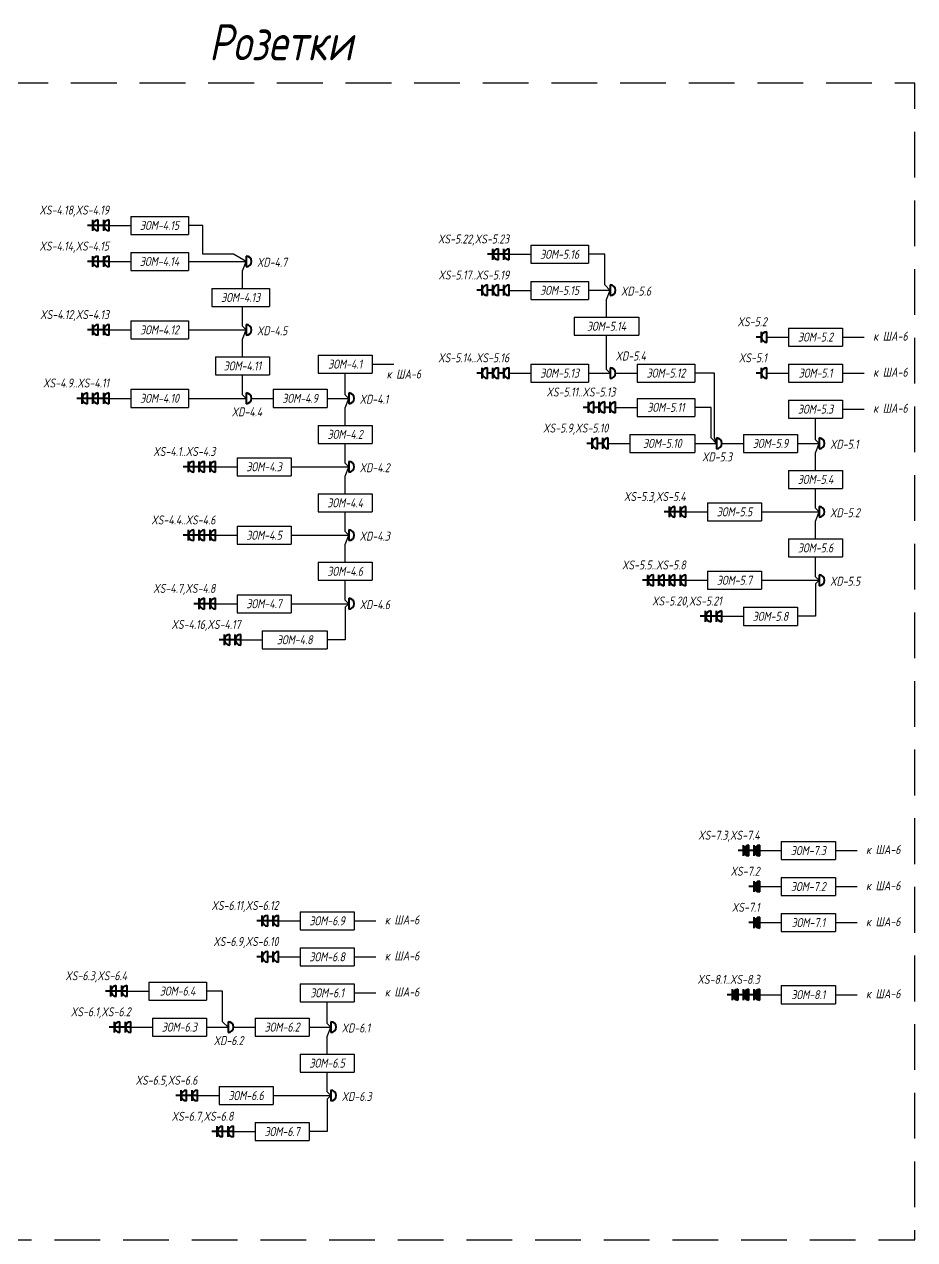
# Model space of a CAD drawing. Header units: millimetres. Extents: x -1048 to 2740, y -712 to 253.
# Drawn here: x 33.5 to 280.5, y -84.5 to 252.8 of the extents above; entities that cross this region are included whole.
import ezdxf
from ezdxf.enums import TextEntityAlignment as Align

# ---------------------------------------------------------------- set-up
doc = ezdxf.new("R2010")
doc.units = ezdxf.units.MM
doc.linetypes.add('DASHED', pattern=[19.05, 12.7, -6.35])
doc.layers.add('noprint', color=2, linetype='Continuous', plot=False)
doc.styles.get("Standard").update_dxf_attribs({"font": 'arial.ttf'})
doc.styles.add('ГОСТ-ISOCPEUR', font='isocpeui.ttf', dxfattribs={"width": 0.8})
doc.linetypes.add('220V_LINE', pattern='A,0.2,-0.05,["~220V",Standard,S=0.1,R=0,X=0,Y=-0.05],-0.4,0.1', length=0.75)

# ---------------------------------------------------------------- blocks, each defined once
blk = doc.blocks.new('коробка коммутационная')
at = {"color": 0, "lineweight": -2}
blk.add_line((0, 3), (0, 0), dxfattribs=at)
blk.add_arc((0, 1.5), 1.5, 270, 90, dxfattribs=at)
blk = doc.blocks.new('*T47')
at = {"color": 0, "lineweight": -2}
for p, q in [((0, 0), (15, 0)), ((0, 0), (0, -5)), ((15, 0), (15, -5)), ((0, -5), (15, -5))]:
    blk.add_line(p, q, dxfattribs=at)
at = {"color": 0, "insert": (7.5, -2.5), "char_height": 2.5, "width": 14, "attachment_point": 5, "style": 'ГОСТ-ISOCPEUR'}
blk.add_mtext('{ЭОМ-4.1}', dxfattribs=at)
blk = doc.blocks.new('*T48')
at = {"color": 0, "lineweight": -2}
for p, q in [((0, 0), (15, 0)), ((0, 0), (0, -5)), ((15, 0), (15, -5)), ((0, -5), (15, -5))]:
    blk.add_line(p, q, dxfattribs=at)
at = {"color": 0, "insert": (7.5, -2.5), "char_height": 2.5, "width": 14, "attachment_point": 5, "style": 'ГОСТ-ISOCPEUR'}
blk.add_mtext('{ЭОМ-4.2}', dxfattribs=at)
blk = doc.blocks.new('розетка скрытая трехполюсная')
at = {"color": 0, "lineweight": -2}
for p, q in [((-1.5, 1.5), (1.5, 1.5)), ((-1.5, 0), (1.5, 0)), ((0, 0), (0, 3))]:
    blk.add_line(p, q, dxfattribs=at)
blk.add_arc((0, 0), 1.5, 0, 180, dxfattribs=at)
blk = doc.blocks.new('*T49')
at = {"color": 0, "lineweight": -2}
for p, q in [((0, 0), (15, 0)), ((0, 0), (0, -5)), ((15, 0), (15, -5)), ((0, -5), (15, -5))]:
    blk.add_line(p, q, dxfattribs=at)
at = {"color": 0, "insert": (7.5, -2.5), "char_height": 2.5, "width": 14, "attachment_point": 5, "style": 'ГОСТ-ISOCPEUR'}
blk.add_mtext('{ЭОМ-4.3}', dxfattribs=at)
blk = doc.blocks.new('*T50')
at = {"color": 0, "lineweight": -2}
for p, q in [((0, 0), (15, 0)), ((0, 0), (0, -5)), ((15, 0), (15, -5)), ((0, -5), (15, -5))]:
    blk.add_line(p, q, dxfattribs=at)
at = {"color": 0, "insert": (7.5, -2.5), "char_height": 2.5, "width": 14, "attachment_point": 5, "style": 'ГОСТ-ISOCPEUR'}
blk.add_mtext('{ЭОМ-4.9}', dxfattribs=at)
blk = doc.blocks.new('*T51')
at = {"color": 0, "lineweight": -2}
for p, q in [((0, 0), (15, 0)), ((0, 0), (0, -5)), ((15, 0), (15, -5)), ((0, -5), (15, -5))]:
    blk.add_line(p, q, dxfattribs=at)
at = {"color": 0, "insert": (7.5, -2.5), "char_height": 2.5, "width": 14, "attachment_point": 5, "style": 'ГОСТ-ISOCPEUR'}
blk.add_mtext('{ЭОМ-4.4}', dxfattribs=at)
blk = doc.blocks.new('*T52')
at = {"color": 0, "lineweight": -2}
for p, q in [((0, 0), (15, 0)), ((0, 0), (0, -5)), ((15, 0), (15, -5)), ((0, -5), (15, -5))]:
    blk.add_line(p, q, dxfattribs=at)
at = {"color": 0, "insert": (7.5, -2.5), "char_height": 2.5, "width": 14, "attachment_point": 5, "style": 'ГОСТ-ISOCPEUR'}
blk.add_mtext('{ЭОМ-4.5}', dxfattribs=at)
blk = doc.blocks.new('*T53')
at = {"color": 0, "lineweight": -2}
for p, q in [((0, 0), (18, 0)), ((0, 0), (0, -5)), ((18, 0), (18, -5)), ((0, -5), (18, -5))]:
    blk.add_line(p, q, dxfattribs=at)
at = {"color": 0, "insert": (9, -2.5), "char_height": 2.5, "width": 17, "attachment_point": 5, "style": 'ГОСТ-ISOCPEUR'}
blk.add_mtext('{ЭОМ-4.8}', dxfattribs=at)
blk = doc.blocks.new('*T56')
at = {"color": 0, "lineweight": -2}
for p, q in [((0, 0), (15, 0)), ((0, 0), (0, -5)), ((15, 0), (15, -5)), ((0, -5), (15, -5))]:
    blk.add_line(p, q, dxfattribs=at)
at = {"color": 0, "insert": (7.5, -2.5), "char_height": 2.5, "width": 14, "attachment_point": 5, "style": 'ГОСТ-ISOCPEUR'}
blk.add_mtext('{ЭОМ-4.11}', dxfattribs=at)
blk = doc.blocks.new('*T57')
at = {"color": 0, "lineweight": -2}
for p, q in [((0, 0), (16, 0)), ((0, 0), (0, -5)), ((16, 0), (16, -5)), ((0, -5), (16, -5))]:
    blk.add_line(p, q, dxfattribs=at)
at = {"color": 0, "insert": (8, -2.5), "char_height": 2.5, "width": 15, "attachment_point": 5, "style": 'ГОСТ-ISOCPEUR'}
blk.add_mtext('{ЭОМ-4.12}', dxfattribs=at)
blk = doc.blocks.new('*T59')
at = {"color": 0, "lineweight": -2}
for p, q in [((0, 0), (16, 0)), ((0, 0), (0, -5)), ((16, 0), (16, -5)), ((0, -5), (16, -5))]:
    blk.add_line(p, q, dxfattribs=at)
at = {"color": 0, "insert": (8, -2.5), "char_height": 2.5, "width": 15, "attachment_point": 5, "style": 'ГОСТ-ISOCPEUR'}
blk.add_mtext('{ЭОМ-4.15}', dxfattribs=at)
blk = doc.blocks.new('*T60')
at = {"color": 0, "lineweight": -2}
for p, q in [((0, 0), (15, 0)), ((0, 0), (0, -5)), ((15, 0), (15, -5)), ((0, -5), (15, -5))]:
    blk.add_line(p, q, dxfattribs=at)
at = {"color": 0, "insert": (7.5, -2.5), "char_height": 2.5, "width": 14, "attachment_point": 5, "style": 'ГОСТ-ISOCPEUR'}
blk.add_mtext('{ЭОМ-5.1}', dxfattribs=at)
blk = doc.blocks.new('*T61')
at = {"color": 0, "lineweight": -2}
for p, q in [((0, 0), (15, 0)), ((0, 0), (0, -5)), ((15, 0), (15, -5)), ((0, -5), (15, -5))]:
    blk.add_line(p, q, dxfattribs=at)
at = {"color": 0, "insert": (7.5, -2.5), "char_height": 2.5, "width": 14, "attachment_point": 5, "style": 'ГОСТ-ISOCPEUR'}
blk.add_mtext('{ЭОМ-5.2}', dxfattribs=at)
blk = doc.blocks.new('*T62')
at = {"color": 0, "lineweight": -2}
for p, q in [((0, 0), (15, 0)), ((0, 0), (0, -5)), ((15, 0), (15, -5)), ((0, -5), (15, -5))]:
    blk.add_line(p, q, dxfattribs=at)
at = {"color": 0, "insert": (7.5, -2.5), "char_height": 2.5, "width": 14, "attachment_point": 5, "style": 'ГОСТ-ISOCPEUR'}
blk.add_mtext('{ЭОМ-5.3}', dxfattribs=at)
blk = doc.blocks.new('*T63')
at = {"color": 0, "lineweight": -2}
for p, q in [((0, 0), (15, 0)), ((0, 0), (0, -5)), ((15, 0), (15, -5)), ((0, -5), (15, -5))]:
    blk.add_line(p, q, dxfattribs=at)
at = {"color": 0, "insert": (7.5, -2.5), "char_height": 2.5, "width": 14, "attachment_point": 5, "style": 'ГОСТ-ISOCPEUR'}
blk.add_mtext('{ЭОМ-5.4}', dxfattribs=at)
blk = doc.blocks.new('*T64')
at = {"color": 0, "lineweight": -2}
for p, q in [((0, 0), (15, 0)), ((0, 0), (0, -5)), ((15, 0), (15, -5)), ((0, -5), (15, -5))]:
    blk.add_line(p, q, dxfattribs=at)
at = {"color": 0, "insert": (7.5, -2.5), "char_height": 2.5, "width": 14, "attachment_point": 5, "style": 'ГОСТ-ISOCPEUR'}
blk.add_mtext('{ЭОМ-5.5}', dxfattribs=at)
blk = doc.blocks.new('*T65')
at = {"color": 0, "lineweight": -2}
for p, q in [((0, 0), (15, 0)), ((0, 0), (0, -5)), ((15, 0), (15, -5)), ((0, -5), (15, -5))]:
    blk.add_line(p, q, dxfattribs=at)
at = {"color": 0, "insert": (7.5, -2.5), "char_height": 2.5, "width": 14, "attachment_point": 5, "style": 'ГОСТ-ISOCPEUR'}
blk.add_mtext('{ЭОМ-5.8}', dxfattribs=at)
blk = doc.blocks.new('*T66')
at = {"color": 0, "lineweight": -2}
for p, q in [((0, 0), (15, 0)), ((0, 0), (0, -5)), ((15, 0), (15, -5)), ((0, -5), (15, -5))]:
    blk.add_line(p, q, dxfattribs=at)
at = {"color": 0, "insert": (7.5, -2.5), "char_height": 2.5, "width": 14, "attachment_point": 5, "style": 'ГОСТ-ISOCPEUR'}
blk.add_mtext('{ЭОМ-5.9}', dxfattribs=at)
blk = doc.blocks.new('*T67')
at = {"color": 0, "lineweight": -2}
for p, q in [((0, 0), (18, 0)), ((0, 0), (0, -5)), ((18, 0), (18, -5)), ((0, -5), (18, -5))]:
    blk.add_line(p, q, dxfattribs=at)
at = {"color": 0, "insert": (9, -2.5), "char_height": 2.5, "width": 17, "attachment_point": 5, "style": 'ГОСТ-ISOCPEUR'}
blk.add_mtext('{ЭОМ-5.10}', dxfattribs=at)
blk = doc.blocks.new('*T68')
at = {"color": 0, "lineweight": -2}
for p, q in [((0, 0), (16, 0)), ((0, 0), (0, -5)), ((16, 0), (16, -5)), ((0, -5), (16, -5))]:
    blk.add_line(p, q, dxfattribs=at)
at = {"color": 0, "insert": (8, -2.5), "char_height": 2.5, "width": 15, "attachment_point": 5, "style": 'ГОСТ-ISOCPEUR'}
blk.add_mtext('{ЭОМ-5.11}', dxfattribs=at)
blk = doc.blocks.new('*T70')
at = {"color": 0, "lineweight": -2}
for p, q in [((0, 0), (16, 0)), ((0, 0), (0, -5)), ((16, 0), (16, -5)), ((0, -5), (16, -5))]:
    blk.add_line(p, q, dxfattribs=at)
at = {"color": 0, "insert": (8, -2.5), "char_height": 2.5, "width": 15, "attachment_point": 5, "style": 'ГОСТ-ISOCPEUR'}
blk.add_mtext('{ЭОМ-5.13}', dxfattribs=at)
blk = doc.blocks.new('*T71')
at = {"color": 0, "lineweight": -2}
for p, q in [((0, 0), (16, 0)), ((0, 0), (0, -5)), ((16, 0), (16, -5)), ((0, -5), (16, -5))]:
    blk.add_line(p, q, dxfattribs=at)
at = {"color": 0, "insert": (8, -2.5), "char_height": 2.5, "width": 15, "attachment_point": 5, "style": 'ГОСТ-ISOCPEUR'}
blk.add_mtext('{ЭОМ-5.16}', dxfattribs=at)
blk = doc.blocks.new('*T72')
at = {"color": 0, "lineweight": -2}
for p, q in [((0, 0), (15, 0)), ((0, 0), (0, -5)), ((15, 0), (15, -5)), ((0, -5), (15, -5))]:
    blk.add_line(p, q, dxfattribs=at)
at = {"color": 0, "insert": (7.5, -2.5), "char_height": 2.5, "width": 14, "attachment_point": 5, "style": 'ГОСТ-ISOCPEUR'}
blk.add_mtext('{ЭОМ-6.1}', dxfattribs=at)
blk = doc.blocks.new('*T73')
at = {"color": 0, "lineweight": -2}
for p, q in [((0, 0), (15, 0)), ((0, 0), (0, -5)), ((15, 0), (15, -5)), ((0, -5), (15, -5))]:
    blk.add_line(p, q, dxfattribs=at)
at = {"color": 0, "insert": (7.5, -2.5), "char_height": 2.5, "width": 14, "attachment_point": 5, "style": 'ГОСТ-ISOCPEUR'}
blk.add_mtext('{ЭОМ-6.2}', dxfattribs=at)
blk = doc.blocks.new('*T74')
at = {"color": 0, "lineweight": -2}
for p, q in [((0, 0), (15, 0)), ((0, 0), (0, -5)), ((15, 0), (15, -5)), ((0, -5), (15, -5))]:
    blk.add_line(p, q, dxfattribs=at)
at = {"color": 0, "insert": (7.5, -2.5), "char_height": 2.5, "width": 14, "attachment_point": 5, "style": 'ГОСТ-ISOCPEUR'}
blk.add_mtext('{ЭОМ-6.3}', dxfattribs=at)
blk = doc.blocks.new('*T75')
at = {"color": 0, "lineweight": -2}
for p, q in [((0, 0), (16, 0)), ((0, 0), (0, -5)), ((16, 0), (16, -5)), ((0, -5), (16, -5))]:
    blk.add_line(p, q, dxfattribs=at)
at = {"color": 0, "insert": (8, -2.5), "char_height": 2.5, "width": 15, "attachment_point": 5, "style": 'ГОСТ-ISOCPEUR'}
blk.add_mtext('{ЭОМ-6.4}', dxfattribs=at)
blk = doc.blocks.new('*T76')
at = {"color": 0, "lineweight": -2}
for p, q in [((0, 0), (15, 0)), ((0, 0), (0, -5)), ((15, 0), (15, -5)), ((0, -5), (15, -5))]:
    blk.add_line(p, q, dxfattribs=at)
at = {"color": 0, "insert": (7.5, -2.5), "char_height": 2.5, "width": 14, "attachment_point": 5, "style": 'ГОСТ-ISOCPEUR'}
blk.add_mtext('{ЭОМ-6.5}', dxfattribs=at)
blk = doc.blocks.new('*T77')
at = {"color": 0, "lineweight": -2}
for p, q in [((0, 0), (15, 0)), ((0, 0), (0, -5)), ((15, 0), (15, -5)), ((0, -5), (15, -5))]:
    blk.add_line(p, q, dxfattribs=at)
at = {"color": 0, "insert": (7.5, -2.5), "char_height": 2.5, "width": 14, "attachment_point": 5, "style": 'ГОСТ-ISOCPEUR'}
blk.add_mtext('{ЭОМ-6.6}', dxfattribs=at)
blk = doc.blocks.new('*T78')
at = {"color": 0, "lineweight": -2}
for p, q in [((0, 0), (15, 0)), ((0, 0), (0, -5)), ((15, 0), (15, -5)), ((0, -5), (15, -5))]:
    blk.add_line(p, q, dxfattribs=at)
at = {"color": 0, "insert": (7.5, -2.5), "char_height": 2.5, "width": 14, "attachment_point": 5, "style": 'ГОСТ-ISOCPEUR'}
blk.add_mtext('{ЭОМ-6.7}', dxfattribs=at)
blk = doc.blocks.new('*T79')
at = {"color": 0, "lineweight": -2}
for p, q in [((0, 0), (15, 0)), ((0, 0), (0, -5)), ((15, 0), (15, -5)), ((0, -5), (15, -5))]:
    blk.add_line(p, q, dxfattribs=at)
at = {"color": 0, "insert": (7.5, -2.5), "char_height": 2.5, "width": 14, "attachment_point": 5, "style": 'ГОСТ-ISOCPEUR'}
blk.add_mtext('{ЭОМ-6.8}', dxfattribs=at)
blk = doc.blocks.new('розетка открытая трехполюсная')
at = {"color": 0, "lineweight": -2}
for p, q in [((-1.5, 1.5), (1.5, 1.5)), ((-1.5, 0), (1.5, 0)), ((0, 1.5), (0, 3))]:
    blk.add_line(p, q, dxfattribs=at)
blk.add_arc((0, 0), 1.5, 0, 180, dxfattribs=at)
blk = doc.blocks.new('розетка скрытая трехполюсная IP54')
at = {"lineweight": -2}
h = blk.add_hatch(color=0, dxfattribs=at)
h.paths.add_polyline_path([(0, 0), (0, 1.5, 0.414214), (-1.5, 0)])
h.paths.add_polyline_path([(1.5, 0, 0.414214), (0, 1.5), (0, 0)])
at = {"color": 0, "lineweight": -2}
for p, q in [((-1.5, 1.5), (1.5, 1.5)), ((-1.5, 0), (1.5, 0)), ((0, 0), (0, 3))]:
    blk.add_line(p, q, dxfattribs=at)
blk.add_arc((0, 0), 1.5, 0, 180, dxfattribs=at)
blk = doc.blocks.new('*T83')
at = {"color": 0, "lineweight": -2}
for p, q in [((0, 0), (15, 0)), ((0, 0), (0, -5)), ((15, 0), (15, -5)), ((0, -5), (15, -5))]:
    blk.add_line(p, q, dxfattribs=at)
at = {"color": 0, "insert": (7.5, -2.5), "char_height": 2.5, "width": 14, "attachment_point": 5, "style": 'ГОСТ-ISOCPEUR'}
blk.add_mtext('{ЭОМ-6.9}', dxfattribs=at)
blk = doc.blocks.new('*T84')
at = {"color": 0, "lineweight": -2}
for p, q in [((0, 0), (15, 0)), ((0, 0), (0, -5)), ((15, 0), (15, -5)), ((0, -5), (15, -5))]:
    blk.add_line(p, q, dxfattribs=at)
at = {"color": 0, "insert": (7.5, -2.5), "char_height": 2.5, "width": 14, "attachment_point": 5, "style": 'ГОСТ-ISOCPEUR'}
blk.add_mtext('{ЭОМ-8.1}', dxfattribs=at)
blk = doc.blocks.new('*T85')
at = {"color": 0, "lineweight": -2}
for p, q in [((0, 0), (15, 0)), ((0, 0), (0, -5)), ((15, 0), (15, -5)), ((0, -5), (15, -5))]:
    blk.add_line(p, q, dxfattribs=at)
at = {"color": 0, "insert": (7.5, -2.5), "char_height": 2.5, "width": 14, "attachment_point": 5, "style": 'ГОСТ-ISOCPEUR'}
blk.add_mtext('{ЭОМ-7.2}', dxfattribs=at)
blk = doc.blocks.new('*T88')
at = {"color": 0, "lineweight": -2}
for p, q in [((0, 0), (15, 0)), ((0, 0), (0, -5)), ((15, 0), (15, -5)), ((0, -5), (15, -5))]:
    blk.add_line(p, q, dxfattribs=at)
at = {"color": 0, "insert": (7.5, -2.5), "char_height": 2.5, "width": 14, "attachment_point": 5, "style": 'ГОСТ-ISOCPEUR'}
blk.add_mtext('{ЭОМ-7.3}', dxfattribs=at)
blk = doc.blocks.new('*T226')
at = {"color": 0, "lineweight": -2}
for p, q in [((0, 0), (15, 0)), ((0, 0), (0, -5)), ((15, 0), (15, -5)), ((0, -5), (15, -5))]:
    blk.add_line(p, q, dxfattribs=at)
at = {"color": 0, "insert": (7.5, -2.5), "char_height": 2.5, "width": 14, "attachment_point": 5, "style": 'ГОСТ-ISOCPEUR'}
blk.add_mtext('{ЭОМ-4.6}', dxfattribs=at)
blk = doc.blocks.new('*T227')
at = {"color": 0, "lineweight": -2}
for p, q in [((0, 0), (15, 0)), ((0, 0), (0, -5)), ((15, 0), (15, -5)), ((0, -5), (15, -5))]:
    blk.add_line(p, q, dxfattribs=at)
at = {"color": 0, "insert": (7.5, -2.5), "char_height": 2.5, "width": 14, "attachment_point": 5, "style": 'ГОСТ-ISOCPEUR'}
blk.add_mtext('{ЭОМ-4.7}', dxfattribs=at)
blk = doc.blocks.new('*T229')
at = {"color": 0, "lineweight": -2}
for p, q in [((0, 0), (16, 0)), ((0, 0), (0, -5)), ((16, 0), (16, -5)), ((0, -5), (16, -5))]:
    blk.add_line(p, q, dxfattribs=at)
at = {"color": 0, "insert": (8, -2.5), "char_height": 2.5, "width": 15, "attachment_point": 5, "style": 'ГОСТ-ISOCPEUR'}
blk.add_mtext('{ЭОМ-4.13}', dxfattribs=at)
blk = doc.blocks.new('*T230')
at = {"color": 0, "lineweight": -2}
for p, q in [((0, 0), (16, 0)), ((0, 0), (0, -5)), ((16, 0), (16, -5)), ((0, -5), (16, -5))]:
    blk.add_line(p, q, dxfattribs=at)
at = {"color": 0, "insert": (8, -2.5), "char_height": 2.5, "width": 15, "attachment_point": 5, "style": 'ГОСТ-ISOCPEUR'}
blk.add_mtext('{ЭОМ-4.14}', dxfattribs=at)
blk = doc.blocks.new('*T231')
at = {"color": 0, "lineweight": -2}
for p, q in [((0, 0), (16, 0)), ((0, 0), (0, -5)), ((16, 0), (16, -5)), ((0, -5), (16, -5))]:
    blk.add_line(p, q, dxfattribs=at)
at = {"color": 0, "insert": (8, -2.5), "char_height": 2.5, "width": 15, "attachment_point": 5, "style": 'ГОСТ-ISOCPEUR'}
blk.add_mtext('{ЭОМ-4.10}', dxfattribs=at)
blk = doc.blocks.new('*T232')
at = {"color": 0, "lineweight": -2}
for p, q in [((0, 0), (15, 0)), ((0, 0), (0, -5)), ((15, 0), (15, -5)), ((0, -5), (15, -5))]:
    blk.add_line(p, q, dxfattribs=at)
at = {"color": 0, "insert": (7.5, -2.5), "char_height": 2.5, "width": 14, "attachment_point": 5, "style": 'ГОСТ-ISOCPEUR'}
blk.add_mtext('{ЭОМ-5.6}', dxfattribs=at)
blk = doc.blocks.new('*T233')
at = {"color": 0, "lineweight": -2}
for p, q in [((0, 0), (15, 0)), ((0, 0), (0, -5)), ((15, 0), (15, -5)), ((0, -5), (15, -5))]:
    blk.add_line(p, q, dxfattribs=at)
at = {"color": 0, "insert": (7.5, -2.5), "char_height": 2.5, "width": 14, "attachment_point": 5, "style": 'ГОСТ-ISOCPEUR'}
blk.add_mtext('{ЭОМ-5.7}', dxfattribs=at)
blk = doc.blocks.new('*T234')
at = {"color": 0, "lineweight": -2}
for p, q in [((0, 0), (16, 0)), ((0, 0), (0, -5)), ((16, 0), (16, -5)), ((0, -5), (16, -5))]:
    blk.add_line(p, q, dxfattribs=at)
at = {"color": 0, "insert": (8, -2.5), "char_height": 2.5, "width": 15, "attachment_point": 5, "style": 'ГОСТ-ISOCPEUR'}
blk.add_mtext('{ЭОМ-5.12}', dxfattribs=at)
blk = doc.blocks.new('*T236')
at = {"color": 0, "lineweight": -2}
for p, q in [((0, 0), (16, 0)), ((0, 0), (0, -5)), ((16, 0), (16, -5)), ((0, -5), (16, -5))]:
    blk.add_line(p, q, dxfattribs=at)
at = {"color": 0, "insert": (8, -2.5), "char_height": 2.5, "width": 15, "attachment_point": 5, "style": 'ГОСТ-ISOCPEUR'}
blk.add_mtext('{ЭОМ-5.15}', dxfattribs=at)
blk = doc.blocks.new('*T237')
at = {"color": 0, "lineweight": -2}
for p, q in [((0, 0), (18, 0)), ((0, 0), (0, -5)), ((18, 0), (18, -5)), ((0, -5), (18, -5))]:
    blk.add_line(p, q, dxfattribs=at)
at = {"color": 0, "insert": (9, -2.5), "char_height": 2.5, "width": 17, "attachment_point": 5, "style": 'ГОСТ-ISOCPEUR'}
blk.add_mtext('{ЭОМ-5.14}', dxfattribs=at)
blk = doc.blocks.new('*T253')
at = {"color": 0, "lineweight": -2}
for p, q in [((0, 0), (15, 0)), ((0, 0), (0, -5)), ((15, 0), (15, -5)), ((0, -5), (15, -5))]:
    blk.add_line(p, q, dxfattribs=at)
at = {"color": 0, "insert": (7.5, -2.5), "char_height": 2.5, "width": 14, "attachment_point": 5, "style": 'ГОСТ-ISOCPEUR'}
blk.add_mtext('{ЭОМ-7.1}', dxfattribs=at)

msp = doc.modelspace()

# ---------------------------------------------------------------- linework, layer by layer
at = {"linetype": '220V_LINE', "ltscale": 8}
for p, q in [((57, 197), (63, 197)), ((168, 188.97), (174, 188.97)), ((57, 187), (63, 187)), ((79, 187), (95, 187)), ((168, 178.97), (174, 178.97)), ((190, 179), (196, 179)), ((57, 168), (63, 168)), ((79, 168), (95, 168)), ((239.5, 166), (245.5, 166)), ((260.5, 166), (266.5, 166)), ((130, 158.5), (136, 158.5)), ((168, 156), (174, 156)), ((190, 156), (196, 156)), ((197.5, 156), (203.5, 156)), ((239.5, 156), (245.5, 156)), ((260.5, 156), (266.5, 156)), ((57, 149), (63, 149)), ((79, 149), (95, 149)), ((96.5, 149), (102.5, 149)), ((117.5, 149), (123.5, 149)), ((197.5, 146.5), (203.5, 146.5)), ((260.5, 146), (266.5, 146)), ((195.5, 136.5), (201.5, 136.5)), ((219.5, 136.5), (225.5, 136.5)), ((227, 136.5), (233, 136.5)), ((248, 136.5), (254, 136.5)), ((86.5, 130), (92.5, 130)), ((107.5, 130), (123.5, 130)), ((217, 117.5), (223, 117.5)), ((238, 117.5), (254, 117.5)), ((86.5, 111), (92.5, 111)), ((107.5, 111), (123.5, 111)), ((217, 98.5), (223, 98.5)), ((238, 98.5), (254, 98.5)), ((86.5, 92), (92.5, 92)), ((107.5, 92), (123.5, 92)), ((227, 88.5), (233, 88.5)), ((93.5, 82), (99.5, 82)), ((237.5, 23.5), (243.5, 23.5)), ((258.5, 23.5), (264.5, 23.5)), ((237.5, 13.5), (243.5, 13.5)), ((258.5, 13.5), (264.5, 13.5)), ((104, 4), (110, 4)), ((125, 4), (131, 4)), ((237.5, 3.5), (243.5, 3.5)), ((258.5, 3.5), (264.5, 3.5)), ((104, -6), (110, -6)), ((125, -6), (131, -6)), ((62, -15.5), (68, -15.5)), ((125, -16), (131, -16)), ((237.5, -16.5), (243.5, -16.5)), ((258.5, -16.5), (264.5, -16.5)), ((63, -25.5), (69, -25.5)), ((84, -25.5), (90, -25.5)), ((91.5, -25.5), (97.5, -25.5)), ((112.5, -25.5), (118.5, -25.5)), ((81.5, -44.5), (87.5, -44.5)), ((102.5, -44.5), (118.5, -44.5)), ((91.5, -54.5), (97.5, -54.5))]:
    msp.add_line(p, q, dxfattribs=at)
at = {"linetype": '220V_LINE', "ltscale": 8, "flags": 128}
for points in [[(95, 187), (91.5, 189), (82.98, 189), (82.98, 197), (79, 197)], [(196, 178.97), (194.5, 180.47), (194.5, 188.97), (190, 188.97)], [(94, 179.5), (94, 184.41), (95, 187)], [(195, 171.5), (195, 176.41), (196, 179)], [(95, 168), (94, 169), (94, 174.5)], [(94, 160.5), (94, 165.41), (95, 168)], [(196, 156), (195, 157), (195, 166.5)], [(95, 149), (94, 150), (94, 155.5)], [(123.5, 149), (122.5, 150), (122.5, 156)], [(225.5, 136.5), (225, 138), (225, 156.03), (219.5, 156.03)], [(122.5, 141.5), (122.5, 146.41), (123.5, 149)], [(225.5, 136.5), (224, 138), (224, 146.5), (219.5, 146.5)], [(254, 136.5), (253, 137.5), (253, 143.5)], [(123.5, 130), (122.5, 131), (122.5, 136.5)], [(253, 129), (253, 133.91), (254, 136.5)], [(122.5, 122.5), (122.5, 127.41), (123.5, 130)], [(254, 117.5), (253, 118.5), (253, 124)], [(123.5, 111), (122.5, 112), (122.5, 117.5)], [(253, 110), (253, 114.91), (254, 117.5)], [(122.5, 103.5), (122.5, 108.41), (123.5, 111)], [(254, 98.5), (253, 99.5), (253, 105)], [(123.5, 92), (122.5, 93), (122.5, 98.5)], [(254, 98.5), (253, 97.5), (253, 88.5), (248, 88.5)], [(123.5, 92), (122.5, 91), (122.5, 82), (117.5, 82)], [(90, -25.5), (88.5, -24), (88.5, -15.5), (84, -15.5)], [(118.5, -25.5), (117.5, -24.5), (117.5, -18.5)], [(117.5, -33), (117.5, -28.09), (118.5, -25.5)], [(118.5, -44.5), (117.5, -43.5), (117.5, -38)], [(118.5, -44.5), (117.5, -45.5), (117.5, -54.5), (112.5, -54.5)]]:
    msp.add_lwpolyline(points, dxfattribs=at)
at = {"layer": 'noprint', "linetype": 'DASHED', "flags": 128}
msp.add_lwpolyline([(-151.5, 236.5), (-151.5, -84.5), (280.5, -84.5), (280.5, 236.5)], close=True, dxfattribs=at)

# ---------------------------------------------------------------- block references
for name, p in [('*T59', (63, 199.5)), ('*T230', (63, 189.5)), ('*T71', (174, 191.47)), ('*T229', (85.5, 179.5)), ('*T236', (174, 181.47)), ('*T57', (63, 170.5)), ('*T237', (186, 171.5)), ('*T61', (245.5, 168.5)), ('*T56', (86.5, 160.5)), ('*T47', (115, 161)), ('*T70', (174, 158.5)), ('*T234', (203.5, 158.5)), ('*T60', (245.5, 158.5)), ('*T231', (63, 151.5)), ('*T50', (102.5, 151.5)), ('*T68', (203.5, 149)), ('*T62', (245.5, 148.5)), ('*T48', (115, 141.5)), ('*T67', (201.5, 139)), ('*T66', (233, 139)), ('*T49', (92.5, 132.5)), ('*T63', (245.5, 129)), ('*T51', (115, 122.5)), ('*T64', (223, 120)), ('*T52', (92.5, 113.5)), ('*T232', (245.5, 110)), ('*T226', (115, 103.5)), ('*T233', (223, 101)), ('*T227', (92.5, 94.5)), ('*T65', (233, 91)), ('*T53', (99.5, 84.5)), ('*T88', (243.5, 26)), ('*T85', (243.5, 16)), ('*T83', (110, 6.5)), ('*T253', (243.5, 6)), ('*T79', (110, -3.5)), ('*T75', (68, -13)), ('*T72', (110, -13.5)), ('*T84', (243.5, -14)), ('*T74', (69, -23)), ('*T73', (97.5, -23)), ('*T76', (110, -33)), ('*T77', (87.5, -42)), ('*T78', (97.5, -52))]:
    msp.add_blockref(name, p)
at = {"color": 1, "lineweight": 40, "rotation": 90}
for name, p in [('розетка скрытая трехполюсная', (54, 197)), ('розетка скрытая трехполюсная', (57, 197)), ('розетка скрытая трехполюсная', (165, 188.97)), ('розетка скрытая трехполюсная', (168, 188.97)), ('розетка скрытая трехполюсная', (54, 187)), ('розетка скрытая трехполюсная', (57, 187)), ('розетка открытая трехполюсная', (162, 179)), ('розетка открытая трехполюсная', (165, 179)), ('розетка открытая трехполюсная', (168, 179)), ('розетка скрытая трехполюсная', (54, 168)), ('розетка скрытая трехполюсная', (57, 168)), ('розетка открытая трехполюсная', (239.5, 166)), ('розетка открытая трехполюсная', (162, 156)), ('розетка открытая трехполюсная', (165, 156)), ('розетка открытая трехполюсная', (168, 156)), ('розетка открытая трехполюсная', (239.5, 156)), ('розетка скрытая трехполюсная', (51, 149)), ('розетка скрытая трехполюсная', (54, 149)), ('розетка скрытая трехполюсная', (57, 149)), ('розетка открытая трехполюсная', (191.5, 146.5)), ('розетка открытая трехполюсная', (194.5, 146.5)), ('розетка открытая трехполюсная', (197.5, 146.5)), ('розетка открытая трехполюсная', (192.5, 136.5)), ('розетка открытая трехполюсная', (195.5, 136.5)), ('розетка скрытая трехполюсная', (80.5, 130)), ('розетка скрытая трехполюсная', (83.5, 130)), ('розетка скрытая трехполюсная', (86.5, 130)), ('розетка скрытая трехполюсная', (214, 117.5)), ('розетка скрытая трехполюсная', (217, 117.5)), ('розетка скрытая трехполюсная', (80.5, 111)), ('розетка скрытая трехполюсная', (83.5, 111)), ('розетка скрытая трехполюсная', (86.5, 111)), ('розетка скрытая трехполюсная', (208, 98.5)), ('розетка скрытая трехполюсная', (211, 98.5)), ('розетка скрытая трехполюсная', (214, 98.5)), ('розетка скрытая трехполюсная', (217, 98.5)), ('розетка скрытая трехполюсная', (83.5, 92)), ('розетка скрытая трехполюсная', (86.5, 92)), ('розетка скрытая трехполюсная', (224, 88.5)), ('розетка скрытая трехполюсная', (227, 88.5)), ('розетка скрытая трехполюсная', (90.5, 82)), ('розетка скрытая трехполюсная', (93.5, 82)), ('розетка скрытая трехполюсная IP54', (234.5, 23.5)), ('розетка скрытая трехполюсная IP54', (237.5, 23.5)), ('розетка скрытая трехполюсная IP54', (237.5, 13.5)), ('розетка скрытая трехполюсная', (101, 4)), ('розетка скрытая трехполюсная', (104, 4)), ('розетка скрытая трехполюсная IP54', (237.5, 3.5)), ('розетка открытая трехполюсная', (101, -6)), ('розетка открытая трехполюсная', (104, -6)), ('розетка скрытая трехполюсная', (59, -15.5)), ('розетка скрытая трехполюсная', (62, -15.5)), ('розетка скрытая трехполюсная IP54', (231.5, -16.5)), ('розетка скрытая трехполюсная IP54', (234.5, -16.5)), ('розетка скрытая трехполюсная IP54', (237.5, -16.5)), ('розетка скрытая трехполюсная', (60, -25.5)), ('розетка скрытая трехполюсная', (63, -25.5)), ('розетка скрытая трехполюсная', (78.5, -44.5)), ('розетка скрытая трехполюсная', (81.5, -44.5)), ('розетка скрытая трехполюсная', (88.5, -54.5)), ('розетка скрытая трехполюсная', (91.5, -54.5))]:
    msp.add_blockref(name, p, dxfattribs=at)
at = {"lineweight": 40}
for p in [(95, 185.5), (196, 177.5), (95, 166.5), (196, 154.5), (95, 147.5), (123.5, 147.5), (225.5, 135), (254, 135), (123.5, 128.5), (254, 116), (123.5, 109.5), (254, 97), (123.5, 90.5), (90, -27), (118.5, -27), (118.5, -46)]:
    msp.add_blockref('коробка коммутационная', p, dxfattribs=at)

# ---------------------------------------------------------------- texts
at = {"style": 'ГОСТ-ISOCPEUR', "width": 0.8}
for s, p in [('XS-4.18,XS-4.19', (57, 200)), ('XS-4.14,XS-4.15', (57, 190)), ('XS-5.22,XS-5.23', (168, 191.97)), ('XS-5.17..XS-5.19', (168, 181.97)), ('XS-4.12,XS-4.13', (57, 171)), ('XS-5.2', (239.5, 169)), ('XS-5.14..XS-5.16', (168, 159)), ('XS-5.1', (239.5, 159)), ('XS-4.9..XS-4.11', (57, 152)), ('XS-5.11..XS-5.13', (197.5, 149.5)), ('XS-5.9,XS-5.10', (195.5, 139.5)), ('XS-4.1..XS-4.3', (86.5, 133)), ('XS-5.3,XS-5.4', (217, 120.5)), ('XS-4.4..XS-4.6', (86.5, 114)), ('XS-5.5..XS-5.8', (217, 101.5)), ('XS-4.7,XS-4.8', (86.5, 95)), ('XS-5.20,XS-5.21', (227, 91.5)), ('XS-4.16,XS-4.17', (93.5, 85)), ('XS-7.3,XS-7.4', (237.5, 26.5)), ('XS-7.2', (237.5, 16.5)), ('XS-6.11,XS-6.12', (104, 7)), ('XS-7.1', (237.5, 6.5)), ('XS-6.9,XS-6.10', (104, -3)), ('XS-6.3,XS-6.4', (62, -12.5)), ('XS-8.1..XS-8.3', (237.5, -13.5)), ('XS-6.1,XS-6.2', (63, -22.5)), ('XS-6.5,XS-6.6', (81.5, -41.5)), ('XS-6.7,XS-6.8', (91.5, -51.5))]:
    msp.add_text(s, height=2.5, dxfattribs=at).set_placement(p, align=Align.RIGHT)
for s, p in [('XD-4.7', (98, 185.5)), ('XD-5.6', (199, 177.5)), ('XD-4.5', (98, 166.5)), ('к ША-6', (269, 165)), ('XD-5.4', (197.5, 159.5)), ('к ША-6', (134, 154.5)), ('к ША-6', (269, 155)), ('XD-4.1', (126.5, 147.5)), ('XD-4.4', (91, 144)), ('к ША-6', (269, 145)), ('XD-5.1', (257, 135)), ('XD-5.3', (221.5, 131.5)), ('XD-4.2', (126.5, 128.5)), ('XD-5.2', (257, 116)), ('XD-4.3', (126.5, 109.5)), ('XD-5.5', (257, 97)), ('XD-4.6', (126.5, 90.5)), ('к ША-6', (267, 22.5)), ('к ША-6', (267, 12.5)), ('к ША-6', (133.5, 3)), ('к ША-6', (267, 2.5)), ('к ША-6', (133.5, -7)), ('к ША-6', (133.5, -17)), ('к ША-6', (267, -17.5)), ('XD-6.1', (121.5, -27)), ('XD-6.2', (86, -30.5)), ('XD-6.3', (121.5, -46))]:
    msp.add_text(s, height=2.5, dxfattribs=at).set_placement(p)
at = {"layer": 'noprint', "style": 'ГОСТ-ISOCPEUR', "width": 0.8}
msp.add_text('Розетки', height=10, dxfattribs=at).set_placement((124.67, 242.8), align=Align.RIGHT)

doc.saveas('drawing.dxf')
